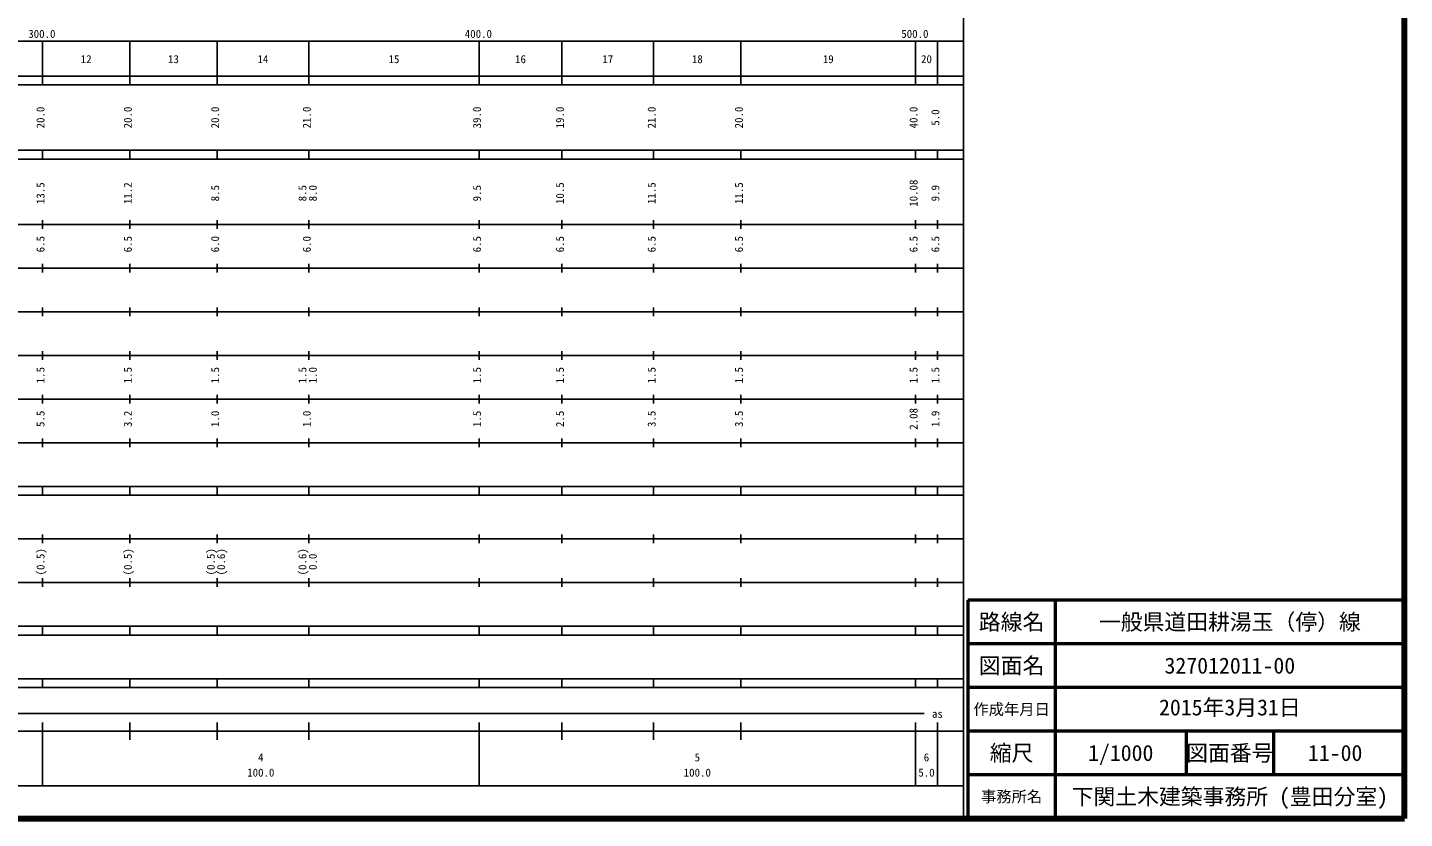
# Model space of a CAD drawing. Units: millimetres on the paper, enlarged 1000 times. Extents: x 40000 to 680000, y 20000 to 380000.
# Drawn here: x 364565 to 680000, y 20000 to 201104 of the extents above; entities that cross this region are included whole.
import ezdxf
from ezdxf.enums import TextEntityAlignment as Align

# ---------------------------------------------------------------- set-up
doc = ezdxf.new("R2010")
doc.units = ezdxf.units.MM
doc.header["$LTSCALE"] = 1000
for name, color, linetype, lineweight in [('M-TTL', 2, 'Continuous', 140), ('M-TTL-BAND', 7, 'Continuous', 25), ('M-TTL-FRAM', 2, 'Continuous', 50), ('M-TTL-LINE', 7, 'Continuous', 50)]:
    doc.layers.add(name, color=color, linetype=linetype, lineweight=lineweight)
doc.layers.add('M-TTL-TXT', color=7, linetype='Continuous')
doc.styles.add('ＭＳ ゴシック', font='')
doc.styles.get('ＭＳ ゴシック').set_extended_font_data('MS Gothic')

msp = doc.modelspace()

# ---------------------------------------------------------------- linework, layer by layer
at = {"layer": 'M-TTL'}
for p, q in [((680000, 20000), (680000, 380000)), ((40000, 20000), (680000, 20000))]:
    msp.add_line(p, q, dxfattribs=at)
at = {"layer": 'M-TTL-BAND'}
for p, q in [((579000, 20000), (579000, 370000)), ((68000, 198000), (579000, 198000)), ((368000, 188000), (368000, 198000)), ((388000, 188000), (388000, 198000)), ((408000, 188000), (408000, 198000)), ((429000, 188000), (429000, 198000)), ((468000, 188000), (468000, 198000)), ((487000, 188000), (487000, 198000)), ((508000, 188000), (508000, 198000)), ((528000, 188000), (528000, 198000)), ((568000, 188000), (568000, 198000)), ((573000, 188000), (573000, 198000)), ((40000, 190000), (579000, 190000)), ((40000, 188000), (579000, 188000)), ((40000, 173000), (579000, 173000)), ((40000, 171000), (579000, 171000)), ((368000, 171000), (368000, 173000)), ((388000, 171000), (388000, 173000)), ((408000, 171000), (408000, 173000)), ((429000, 171000), (429000, 173000)), ((468000, 171000), (468000, 173000)), ((487000, 171000), (487000, 173000)), ((508000, 171000), (508000, 173000)), ((528000, 171000), (528000, 173000)), ((568000, 171000), (568000, 173000)), ((573000, 171000), (573000, 173000)), ((40000, 156000), (579000, 156000)), ((368000, 155000), (368000, 157000)), ((388000, 155000), (388000, 157000)), ((408000, 155000), (408000, 157000)), ((429000, 155000), (429000, 157000)), ((468000, 155000), (468000, 157000)), ((487000, 155000), (487000, 157000)), ((508000, 155000), (508000, 157000)), ((528000, 155000), (528000, 157000)), ((568000, 155000), (568000, 157000)), ((573000, 155000), (573000, 157000)), ((46000, 146000), (579000, 146000)), ((368000, 145000), (368000, 147000)), ((388000, 145000), (388000, 147000)), ((408000, 145000), (408000, 147000)), ((429000, 145000), (429000, 147000)), ((468000, 145000), (468000, 147000)), ((487000, 145000), (487000, 147000)), ((508000, 145000), (508000, 147000)), ((528000, 145000), (528000, 147000)), ((568000, 145000), (568000, 147000)), ((573000, 145000), (573000, 147000)), ((52000, 136000), (579000, 136000)), ((368000, 135000), (368000, 137000)), ((388000, 135000), (388000, 137000)), ((408000, 135000), (408000, 137000)), ((429000, 135000), (429000, 137000)), ((468000, 135000), (468000, 137000)), ((487000, 135000), (487000, 137000)), ((508000, 135000), (508000, 137000)), ((528000, 135000), (528000, 137000)), ((568000, 135000), (568000, 137000)), ((573000, 135000), (573000, 137000)), ((368000, 125000), (368000, 127000)), ((388000, 125000), (388000, 127000)), ((408000, 125000), (408000, 127000)), ((429000, 125000), (429000, 127000)), ((468000, 125000), (468000, 127000)), ((487000, 125000), (487000, 127000)), ((508000, 125000), (508000, 127000)), ((528000, 125000), (528000, 127000)), ((568000, 125000), (568000, 127000)), ((573000, 125000), (573000, 127000)), ((46000, 126000), (579000, 126000)), ((368000, 115000), (368000, 117000)), ((388000, 115000), (388000, 117000)), ((408000, 115000), (408000, 117000)), ((429000, 115000), (429000, 117000)), ((468000, 115000), (468000, 117000)), ((487000, 115000), (487000, 117000)), ((508000, 115000), (508000, 117000)), ((528000, 115000), (528000, 117000)), ((568000, 115000), (568000, 117000)), ((573000, 115000), (573000, 117000)), ((52000, 116000), (579000, 116000)), ((46000, 106000), (579000, 106000)), ((368000, 105000), (368000, 107000)), ((388000, 105000), (388000, 107000)), ((408000, 105000), (408000, 107000)), ((429000, 105000), (429000, 107000)), ((468000, 105000), (468000, 107000)), ((487000, 105000), (487000, 107000)), ((508000, 105000), (508000, 107000)), ((528000, 105000), (528000, 107000)), ((568000, 105000), (568000, 107000)), ((573000, 105000), (573000, 107000)), ((40000, 96000), (579000, 96000)), ((368000, 94000), (368000, 96000)), ((388000, 94000), (388000, 96000)), ((408000, 94000), (408000, 96000)), ((429000, 94000), (429000, 96000)), ((468000, 94000), (468000, 96000)), ((487000, 94000), (487000, 96000)), ((508000, 94000), (508000, 96000)), ((528000, 94000), (528000, 96000)), ((568000, 94000), (568000, 96000)), ((573000, 94000), (573000, 96000)), ((40000, 94000), (579000, 94000)), ((49000, 84000), (579000, 84000)), ((368000, 83000), (368000, 85000)), ((388000, 83000), (388000, 85000)), ((408000, 83000), (408000, 85000)), ((429000, 83000), (429000, 85000)), ((468000, 83000), (468000, 85000)), ((487000, 83000), (487000, 85000)), ((508000, 83000), (508000, 85000)), ((528000, 83000), (528000, 85000)), ((568000, 83000), (568000, 85000)), ((573000, 83000), (573000, 85000)), ((40000, 74000), (579000, 74000)), ((368000, 73000), (368000, 75000)), ((388000, 73000), (388000, 75000)), ((408000, 73000), (408000, 75000)), ((429000, 73000), (429000, 75000)), ((468000, 73000), (468000, 75000)), ((487000, 73000), (487000, 75000)), ((508000, 73000), (508000, 75000)), ((528000, 73000), (528000, 75000)), ((568000, 73000), (568000, 75000)), ((573000, 73000), (573000, 75000)), ((40000, 64000), (579000, 64000)), ((368000, 62000), (368000, 64000)), ((388000, 62000), (388000, 64000)), ((408000, 62000), (408000, 64000)), ((429000, 62000), (429000, 64000)), ((468000, 62000), (468000, 64000)), ((487000, 62000), (487000, 64000)), ((508000, 62000), (508000, 64000)), ((528000, 62000), (528000, 64000)), ((568000, 62000), (568000, 64000)), ((573000, 62000), (573000, 64000)), ((40000, 62000), (579000, 62000)), ((40000, 52000), (579000, 52000)), ((368000, 50000), (368000, 52000)), ((388000, 50000), (388000, 52000)), ((408000, 50000), (408000, 52000)), ((429000, 50000), (429000, 52000)), ((468000, 50000), (468000, 52000)), ((487000, 50000), (487000, 52000)), ((508000, 50000), (508000, 52000)), ((528000, 50000), (528000, 52000)), ((568000, 50000), (568000, 52000)), ((573000, 50000), (573000, 52000)), ((40000, 50000), (579000, 50000)), ((71000, 44000), (570000, 44000)), ((368000, 27500), (368000, 42000)), ((388000, 38000), (388000, 42000)), ((408000, 38000), (408000, 42000)), ((429000, 38000), (429000, 42000)), ((468000, 27500), (468000, 42000)), ((487000, 38000), (487000, 42000)), ((508000, 38000), (508000, 42000)), ((528000, 38000), (528000, 42000)), ((568000, 27500), (568000, 42000)), ((573000, 27500), (573000, 42000)), ((40000, 40000), (579000, 40000)), ((68000, 27500), (579000, 27500))]:
    msp.add_line(p, q, dxfattribs=at)
at = {"layer": 'M-TTL-FRAM'}
for p, q in [((680000, 70000), (580000, 70000)), ((580000, 70000), (580000, 20000))]:
    msp.add_line(p, q, dxfattribs=at)
at = {"layer": 'M-TTL-LINE'}
for p, q in [((600000, 70000), (600000, 20000)), ((680000, 60000), (580000, 60000)), ((680000, 50000), (580000, 50000)), ((680000, 40000), (580000, 40000)), ((630000, 40000), (630000, 30000)), ((650000, 40000), (650000, 30000)), ((680000, 30000), (580000, 30000))]:
    msp.add_line(p, q, dxfattribs=at)

# ---------------------------------------------------------------- texts
at = {"layer": 'M-TTL-BAND', "style": 'ＭＳ ゴシック'}
for s, p in [('300.0', (367844, 198195)), ('400.0', (467844, 198195)), ('500.0', (567844, 198195)), ('12', (378000, 192405)), ('13', (398000, 192405)), ('14', (418500, 192405)), ('15', (448500, 192405)), ('16', (477500, 192405)), ('17', (497500, 192405)), ('18', (518000, 192405)), ('19', (548000, 192405)), ('20', (570500, 192405)), ('as', (573000, 42500)), ('4', (418000, 32523)), ('5', (518000, 32523)), ('6', (570500, 32523)), ('100.0', (418000, 29033)), ('100.0', (518000, 29033)), ('5.0', (570500, 29033))]:
    msp.add_text(s, height=1833, dxfattribs=at).set_placement(p, align=Align.BOTTOM_CENTER)
for s, p in [('20.0', (369000, 180500)), ('20.0', (389000, 180500)), ('20.0', (409000, 180500)), ('21.0', (430000, 180500)), ('39.0', (469000, 180500)), ('19.0', (488000, 180500)), ('21.0', (509000, 180500)), ('20.0', (529000, 180500)), ('40.0', (569000, 180500)), ('5.0', (574000, 180500)), ('13.5', (369000, 163174)), ('11.2', (389000, 163174)), ('8.5', (409000, 163174)), ('8.5', (429000, 163174)), ('8.0', (431370, 163174)), ('9.5', (469000, 163174)), ('10.5', (488000, 163174)), ('11.5', (509000, 163174)), ('11.5', (529000, 163174)), ('10.08', (569000, 163174)), ('9.9', (574000, 163174)), ('6.5', (369000, 151500)), ('6.5', (389000, 151500)), ('6.0', (409000, 151500)), ('6.0', (430000, 151500)), ('6.5', (469000, 151500)), ('6.5', (488000, 151500)), ('6.5', (509000, 151500)), ('6.5', (529000, 151500)), ('6.5', (569000, 151500)), ('6.5', (574000, 151500)), ('1.5', (369000, 121500)), ('1.5', (389000, 121500)), ('1.5', (409000, 121500)), ('1.5', (429000, 121500)), ('1.0', (431370, 121500)), ('1.5', (469000, 121500)), ('1.5', (488000, 121500)), ('1.5', (509000, 121500)), ('1.5', (529000, 121500)), ('1.5', (569000, 121500)), ('1.5', (574000, 121500)), ('2.08', (569000, 111500)), ('5.5', (369000, 111500)), ('3.2', (389000, 111500)), ('1.0', (409000, 111500)), ('1.0', (430000, 111500)), ('1.5', (469000, 111500)), ('2.5', (488000, 111500)), ('3.5', (509000, 111500)), ('3.5', (529000, 111500)), ('1.9', (574000, 111500)), ('(0.5)', (369000, 78764)), ('(0.5)', (389000, 78764)), ('(0.5)', (408000, 78764)), ('(0.6)', (410370, 78764)), ('(0.6)', (429000, 78764)), ('0.0', (431370, 78764))]:
    msp.add_text(s, height=1833, rotation=90, dxfattribs=at).set_placement(p, align=Align.BOTTOM_CENTER)
at = {"layer": 'M-TTL-TXT', "style": 'ＭＳ ゴシック'}
for s, height, p in [('路線名', 3666, (590000, 65000)), ('路線名', 3666, (590000, 65000)), ('一般県道田耕湯玉（停）線', 3666, (640000, 65000)), ('図面名', 3666, (590000, 55000)), ('図面名', 3666, (590000, 55000)), ('327012011-00', 3666, (640000, 55000)), ('作成年月日', 2566, (590000, 45000)), ('作成年月日', 2566, (590000, 45000)), ('縮尺', 3666, (590000, 35000)), ('縮尺', 3666, (590000, 35000)), ('1/1000', 3666, (615000, 35000)), ('図面番号', 3666, (640000, 35000)), ('図面番号', 3666, (640000, 35000)), ('11-00', 3666, (664125, 35000)), ('事務所名', 2566, (590000, 25000)), ('事務所名', 2566, (590000, 25000)), ('下関土木建築事務所 (豊田分室)', 3666, (640000, 25000))]:
    msp.add_text(s, height=height, dxfattribs=at).set_placement(p, align=Align.MIDDLE_CENTER)
msp.add_text('2015年3月31日', height=3666, dxfattribs=at).set_placement((640000, 42500), align=Align.BOTTOM_CENTER)

doc.saveas('drawing.dxf')
